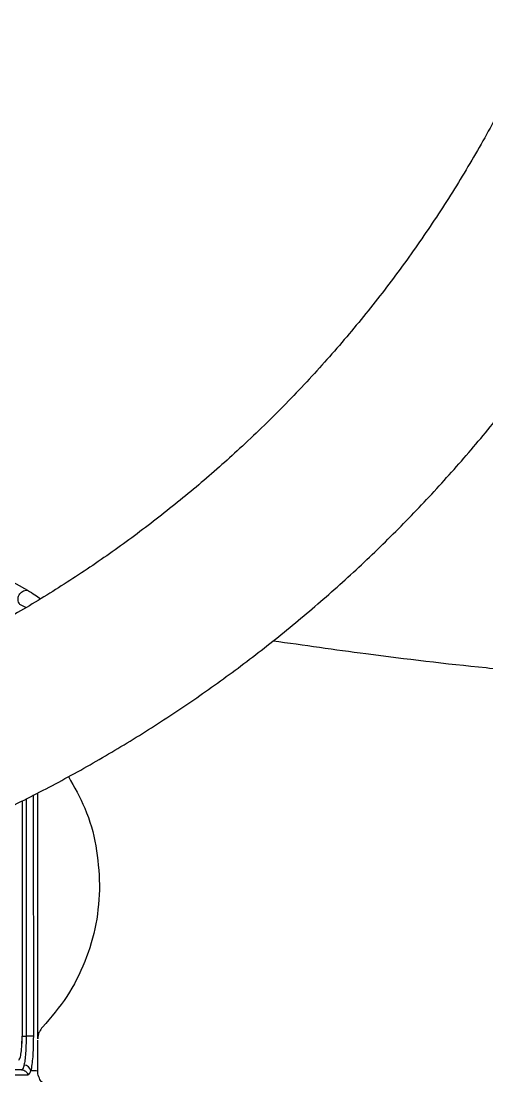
# Model space of a CAD drawing. Header units: millimetres. Extents: x 2451 to 4400, y 944 to 2322.
# Drawn here: x 3347.6 to 3403.1, y 1141 to 1266.6 of the extents above; entities that cross this region are included whole.
import ezdxf

# ---------------------------------------------------------------- set-up
doc = ezdxf.new("R2010")
doc.units = ezdxf.units.MM

msp = doc.modelspace()

# ---------------------------------------------------------------- linework, layer by layer
at = {"color": 7, "linetype": 'Continuous', "lineweight": 25}
for p, q in [((3346.082, 1200.115), (3348.395, 1198.808)), ((3348.216, 1196.74), (3347.511, 1197.131)), ((3349.101, 1174.428), (3349.103, 1145.691)), ((3349.633, 1145.396), (3349.633, 1174.702)), ((3347.81, 1146.865), (3347.811, 1173.765)), ((3348.236, 1173.984), (3348.238, 1145.691)), ((3347.743, 1144.544), (3347.777, 1145.7)), ((3347.777, 1145.703), (3348.238, 1145.691)), ((3348.238, 1145.691), (3348.238, 1145.688)), ((3349.633, 1141.552), (3349.633, 1145.221)), ((3347.708, 1141.7), (3347.171, 1141.714))]:
    msp.add_line(p, q, dxfattribs=at)
for centre, radius, start, end in [((3348.458, 943.453), 202.239, 89.81736, 90.06236), ((3347.984, 1141.443), 0.82, 9.37715, 90.02851), ((3349.037, 1135.517), 6.064, 84.36423, 92.3073)]:
    msp.add_arc(centre, radius, start, end, dxfattribs=at)
for points, knots in [([(3271.2, 1155.758), (3273.761, 1155.783), (3277.341, 1155.818), (3282.61, 1156.096), (3287.075, 1156.432), (3292.391, 1156.997), (3297.96, 1157.771), (3303.773, 1158.781), (3309.744, 1160.037), (3315.82, 1161.547), (3321.958, 1163.318), (3328.124, 1165.352), (3334.287, 1167.652), (3340.424, 1170.217), (3346.512, 1173.047), (3352.532, 1176.141), (3358.464, 1179.496), (3364.293, 1183.108), (3370.003, 1186.973), (3375.579, 1191.088), (3381.006, 1195.445), (3386.272, 1200.039), (3391.363, 1204.864), (3396.268, 1209.911), (3400.975, 1215.174), (3405.473, 1220.644), (3409.751, 1226.312), (3413.8, 1232.17), (3417.609, 1238.206), (3421.171, 1244.412), (3424.476, 1250.777), (3427.517, 1257.289), (3430.286, 1263.939), (3432.776, 1270.713), (3434.982, 1277.601), (3436.896, 1284.589), (3438.515, 1291.667), (3439.833, 1298.821), (3440.846, 1306.038), (3441.55, 1313.305), (3441.943, 1320.609), (3442.022, 1327.937), (3441.785, 1335.275), (3441.231, 1342.61), (3440.359, 1349.927), (3439.168, 1357.214), (3437.66, 1364.457), (3435.835, 1371.642), (3433.695, 1378.754), (3431.241, 1385.782), (3428.476, 1392.71), (3425.403, 1399.527), (3422.026, 1406.217), (3418.349, 1412.769), (3414.375, 1419.169), (3410.11, 1425.405), (3405.559, 1431.463), (3400.727, 1437.331), (3395.62, 1442.997), (3390.243, 1448.45), (3384.796, 1453.498), (3379.323, 1458.15), (3373.865, 1462.419), (3368.24, 1466.462), (3362.458, 1470.27), (3356.531, 1473.838), (3350.469, 1477.16), (3344.283, 1480.23), (3337.986, 1483.044), (3331.592, 1485.596), (3325.117, 1487.882), (3318.58, 1489.898), (3312.005, 1491.641), (3305.432, 1493.106), (3298.938, 1494.287), (3292.648, 1495.184), (3287.125, 1495.768), (3282.242, 1496.135), (3277.418, 1496.375), (3271.443, 1496.492), (3265.927, 1496.382), (3260.657, 1496.11), (3256.193, 1495.773), (3250.877, 1495.208), (3245.308, 1494.434), (3239.494, 1493.424), (3233.523, 1492.168), (3227.447, 1490.657), (3221.309, 1488.887), (3215.144, 1486.853), (3208.981, 1484.553), (3202.844, 1481.988), (3196.756, 1479.157), (3190.736, 1476.064), (3184.803, 1472.709), (3178.974, 1469.097), (3173.264, 1465.231), (3167.689, 1461.117), (3162.262, 1456.76), (3156.996, 1452.166), (3151.905, 1447.341), (3147, 1442.294), (3142.293, 1437.031), (3137.795, 1431.561), (3133.517, 1425.892), (3129.468, 1420.035), (3125.658, 1413.999), (3122.097, 1407.793), (3118.792, 1401.428), (3115.749, 1394.916), (3112.987, 1388.265), (3110.65, 1381.982), (3109.372, 1377.877), (3108.808, 1376.069)], [0, 0, 0, 0, 0.0102074, 0.014274, 0.021037, 0.0280561, 0.0355867, 0.0434511, 0.0515783, 0.0599113, 0.0684099, 0.0770439, 0.085791, 0.0946336, 0.1035582, 0.112554, 0.1216124, 0.1307262, 0.1398897, 0.1490979, 0.1583469, 0.1676331, 0.1769537, 0.1863062, 0.1956884, 0.2050985, 0.2145348, 0.2239961, 0.233481, 0.2429885, 0.2525178, 0.262068, 0.2716385, 0.2812287, 0.2908382, 0.3004664, 0.3101132, 0.3197782, 0.3294613, 0.3391624, 0.3488814, 0.3586183, 0.3683733, 0.3781464, 0.387938, 0.3977483, 0.4075776, 0.4174265, 0.4272956, 0.4371854, 0.4470968, 0.4570307, 0.4669882, 0.4769704, 0.486979, 0.4970156, 0.5070822, 0.5171812, 0.5273154, 0.5374882, 0.5477037, 0.5569145, 0.5661226, 0.5753266, 0.5845258, 0.5937191, 0.6029052, 0.6120821, 0.6212471, 0.6303962, 0.6395236, 0.6486197, 0.6576679, 0.6666375, 0.6754633, 0.6839789, 0.6919633, 0.6976055, 0.7035012, 0.7112199, 0.7214273, 0.7254939, 0.7322569, 0.739276, 0.7468066, 0.754671, 0.7627982, 0.7711312, 0.7796298, 0.7882638, 0.7970109, 0.8058535, 0.8147781, 0.8237739, 0.8328323, 0.8419461, 0.8511096, 0.8603178, 0.8695668, 0.878853, 0.8881736, 0.8975261, 0.9069083, 0.9163184, 0.9257547, 0.935216, 0.9447009, 0.9542084, 0.9637377, 0.9732879, 0.9828584, 0.9924486, 1, 1, 1, 1]), ([(3415.93, 1284.03), (3415.63, 1282.968), (3414.693, 1279.663), (3412.787, 1274.212), (3410.228, 1267.685), (3407.344, 1261.273), (3404.158, 1254.985), (3400.67, 1248.836), (3396.885, 1242.84), (3392.809, 1237.011), (3388.446, 1231.362), (3383.802, 1225.907), (3378.883, 1220.657), (3373.874, 1215.801), (3368.819, 1211.329), (3363.761, 1207.231), (3358.533, 1203.357), (3353.145, 1199.715), (3347.609, 1196.312), (3341.936, 1193.154), (3336.139, 1190.247), (3330.232, 1187.596), (3324.228, 1185.207), (3318.146, 1183.085), (3312.006, 1181.232), (3305.839, 1179.654), (3299.695, 1178.355), (3293.686, 1177.343), (3288.119, 1176.632), (3283.273, 1176.187), (3278.804, 1175.909), (3274.899, 1175.771), (3272.299, 1175.762), (3271.251, 1175.758)], [0, 0, 0, 0, 0.0170783, 0.0531439, 0.089298, 0.1255445, 0.1618882, 0.1983346, 0.2348901, 0.2715626, 0.3083611, 0.3452967, 0.3823824, 0.4196345, 0.4532144, 0.4867833, 0.5203362, 0.5538698, 0.5873798, 0.6208602, 0.654303, 0.6876965, 0.7210233, 0.7542563, 0.7873511, 0.8202281, 0.8527303, 0.8844984, 0.9144909, 0.939551, 0.9597807, 0.9837802, 1, 1, 1, 1]), ([(3347.511, 1197.131), (3347.452, 1197.212), (3347.334, 1197.373), (3347.271, 1197.679), (3347.296, 1197.981), (3347.399, 1198.256), (3347.568, 1198.497), (3347.804, 1198.691), (3348.094, 1198.814), (3348.295, 1198.81), (3348.395, 1198.808)], [0, 0, 0, 0, 0.1309063, 0.2619929, 0.3866448, 0.5, 0.6133552, 0.7380071, 0.8690937, 1, 1, 1, 1]), ([(3348.395, 1198.808), (3348.716, 1198.615), (3349.393, 1198.206), (3349.751, 1197.94), (3349.939, 1197.8)], [0, 0, 0, 0, 0.4730459, 1, 1, 1, 1]), ([(3377.639, 1192.803), (3381.322, 1192.277), (3389.757, 1191.073), (3400.516, 1189.801), (3407.597, 1189.15), (3409.897, 1188.939)], [0, 0, 0, 0, 0.34342, 0.7867455, 1, 1, 1, 1]), ([(3353.281, 1176.617), (3353.977, 1175.384), (3355.44, 1172.793), (3356.724, 1168.394), (3356.904, 1165.28), (3356.993, 1163.723)], [0, 0, 0, 0, 0.3122146, 0.6561073, 1, 1, 1, 1]), ([(3347.357, 1142.865), (3347.408, 1142.901), (3347.511, 1142.974), (3347.636, 1143.545), (3347.733, 1144.412), (3347.798, 1145.559), (3347.806, 1146.425), (3347.81, 1146.865)], [0, 0, 0, 0, 0.1846704, 0.3699995, 0.5658569, 0.7794508, 1, 1, 1, 1]), ([(3350.19, 1146.782), (3350.053, 1146.609), (3349.826, 1146.322), (3349.66, 1145.831), (3349.642, 1145.541), (3349.633, 1145.396)], [0, 0, 0, 0, 0.4297583, 0.7147964, 1, 1, 1, 1]), ([(3348.238, 1145.688), (3348.237, 1145.322), (3348.234, 1144.634), (3348.185, 1143.667), (3348.108, 1142.844), (3348.024, 1142.451), (3347.984, 1142.263)], [0, 0, 0, 0, 0.2660658, 0.5004545, 0.7602758, 1, 1, 1, 1]), ([(3349.103, 1145.691), (3349.099, 1145.235), (3349.091, 1144.38), (3349.028, 1143.247), (3348.937, 1142.277), (3348.843, 1141.818), (3348.793, 1141.576)], [0, 0, 0, 0, 0.2747244, 0.5156261, 0.7443937, 1, 1, 1, 1]), ([(3347.708, 1141.7), (3346.983, 1141.705), (3345.533, 1141.714), (3341.743, 1141.727), (3336.845, 1141.739), (3330.804, 1141.75), (3323.756, 1141.76), (3315.813, 1141.768), (3307.114, 1141.775), (3297.806, 1141.78), (3288.049, 1141.783), (3278.015, 1141.784), (3267.855, 1141.784), (3261.167, 1141.782), (3257.823, 1141.781)], [0, 0, 0, 0, 0.0833334, 0.1666669, 0.2500003, 0.3333336, 0.416667, 0.5000004, 0.5833337, 0.666667, 0.7500003, 0.8333335, 0.9166668, 1, 1, 1, 1]), ([(3347.984, 1142.263), (3347.962, 1142.176), (3347.925, 1142.027), (3347.891, 1141.909), (3347.873, 1141.859), (3347.868, 1141.846), (3347.867, 1141.843), (3347.828, 1141.748), (3347.768, 1141.724), (3347.708, 1141.7)], [0, 0, 0, 0, 0.252941, 0.4352638, 0.4837489, 0.4973143, 0.5014275, 0.5037612, 1, 1, 1, 1]), ([(3257.692, 1141.193), (3260.717, 1141.193), (3266.753, 1141.195), (3275.906, 1141.195), (3284.948, 1141.194), (3293.776, 1141.191), (3302.268, 1141.186), (3309.112, 1141.181), (3314.57, 1141.176), (3318.922, 1141.172), (3323.38, 1141.166), (3327.859, 1141.159), (3331.993, 1141.152), (3335.733, 1141.144), (3339.051, 1141.136), (3342.087, 1141.127), (3344.739, 1141.117), (3346.974, 1141.107), (3347.952, 1141.099), (3348.451, 1141.095)], [0, 0, 0, 0, 0.0746907, 0.14906235, 0.22311481, 0.29684794, 0.37026161, 0.4433557, 0.48324282, 0.52663636, 0.57353589, 0.62394096, 0.67785107, 0.72545812, 0.77549931, 0.82797438, 0.88288304, 0.94022502, 1, 1, 1, 1]), ([(3347.708, 1141.7), (3347.791, 1141.697), (3347.883, 1141.692), (3347.962, 1141.647), (3347.97, 1141.642)], [0, 0, 0, 0, 0.8911651, 1, 1, 1, 1]), ([(3347.97, 1141.642), (3348.04, 1141.609), (3348.19, 1141.539), (3348.364, 1141.343), (3348.422, 1141.177), (3348.451, 1141.095)], [0, 0, 0, 0, 0.3065264, 0.659337, 1, 1, 1, 1]), ([(3348.451, 1141.095), (3348.525, 1141.12), (3348.654, 1141.164), (3348.752, 1141.454), (3348.793, 1141.576)], [0, 0, 0, 0, 0.5788091, 1, 1, 1, 1]), ([(3350.201, 1140.161), (3350.194, 1140.166), (3350.021, 1140.302), (3349.797, 1140.726), (3349.605, 1141.212), (3349.648, 1141.495), (3349.656, 1141.541)], [0, 0, 0, 0, 0.0173125, 0.4412846, 0.9096609, 1, 1, 1, 1])]:
    msp.add_open_spline(points, degree=3, knots=knots, dxfattribs=at)
msp.add_open_spline([(3356.993, 1163.723), (3356.908, 1162.164), (3356.737, 1159.045), (3355.349, 1154.547), (3353.24, 1150.339), (3351.206, 1147.968), (3350.189, 1146.783)], degree=3, dxfattribs=at)

doc.saveas('drawing.dxf')
